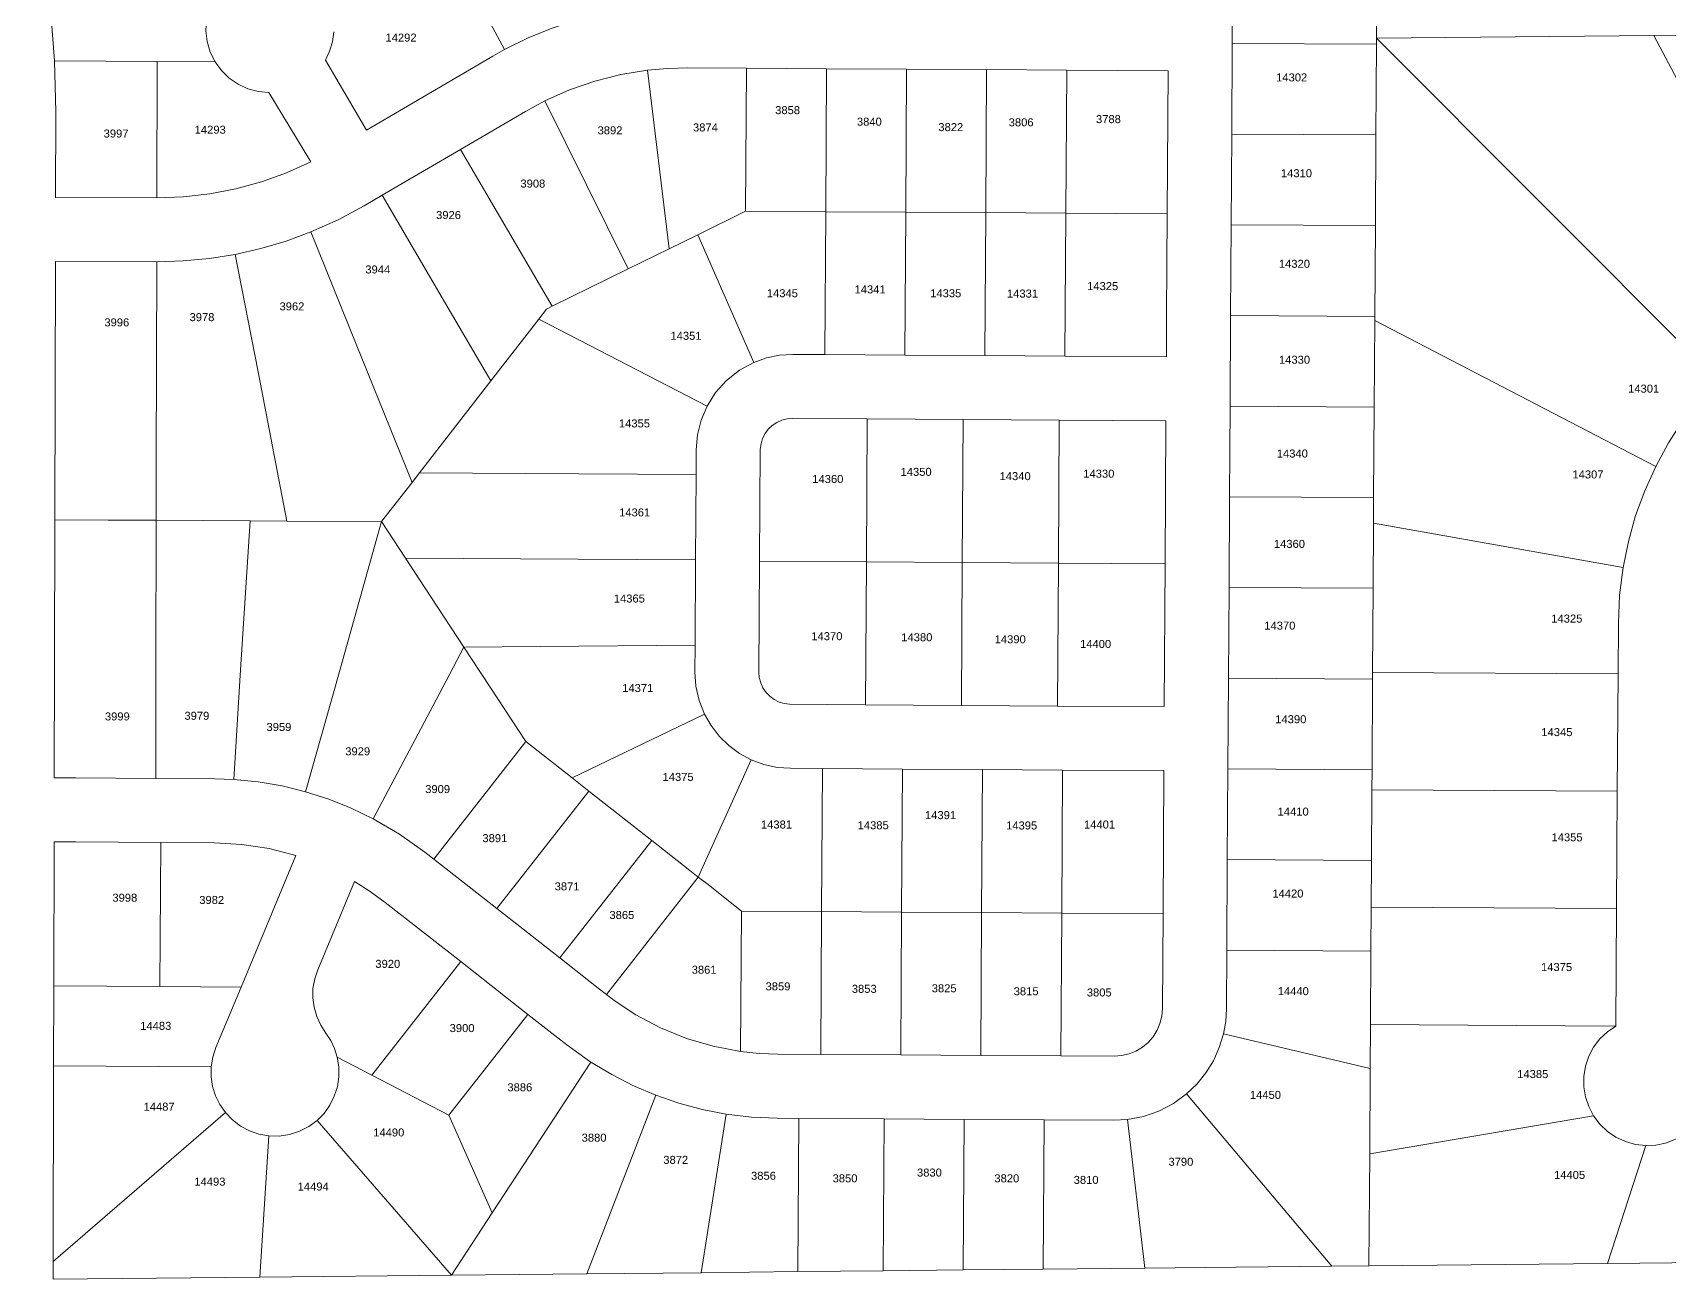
# Model space of a CAD drawing. Header units: feet. Extents: x 865220 to 5696323, y -2240498 to 1923703.
# Drawn here: x 2846513 to 2848046, y 963274 to 964443 of the extents above; entities that cross this region are included whole.
import ezdxf
from ezdxf.enums import TextEntityAlignment as Align

# ---------------------------------------------------------------- set-up
doc = ezdxf.new("R2010")
doc.units = ezdxf.units.FT
doc.header["$LTSCALE"] = 0.015
doc.header["$MEASUREMENT"] = 0
doc.layers.add('Dakota County Addresses', color=7, linetype='Continuous')
doc.layers.add('Dakota County Parcels', color=7, linetype='Continuous')
doc.styles.add('Dimensions 100', font='arial.ttf')

# ---------------------------------------------------------------- blocks, each defined once
blk = doc.blocks.new('ACMAP_ANN_TEMPLATE_Dakota County Addresses')
at = {"layer": 'Dakota County Addresses', "style": 'Dimensions 100'}
blk.add_attdef('DakotaCountyAddress', text='', height=50, dxfattribs=at).set_placement((0, 0), align=Align.CENTER)

msp = doc.modelspace()

# ---------------------------------------------------------------- linework, layer by layer
at = {"layer": 'Dakota County Parcels', "lineweight": 5}
for p, q in [((2847771.7, 964437.5), (2847772.2, 964522.8)), ((2846909.7, 964510.7), (2846954.9, 964426.9)), ((2847636.6, 964432.7), (2847637, 964496.7)), ((2847771.7, 964437.5), (2848031.7, 964440.1)), ((2847771.7, 964431.9), (2847771.7, 964437.5)), ((2847771.7, 964437.5), (2848090.5, 964118)), ((2848031.7, 964440.1), (2848221.6, 964442)), ((2848031.7, 964440.1), (2848169.1, 964179.2)), ((2846825.4, 964351.3), (2846943.9, 964420.7)), ((2846954.9, 964426.9), (2846943.9, 964420.7)), ((2847636.1, 964347.7), (2847636.6, 964432.7)), ((2847636.6, 964432.7), (2847771.7, 964431.9)), ((2847771.2, 964346.9), (2847771.7, 964431.9)), ((2846534.3, 964368.7), (2846533.1, 964416.3)), ((2846533.1, 964416.3), (2846629.4, 964415.7)), ((2846629.1, 964288.1), (2846629.4, 964415.7)), ((2846629.4, 964415.7), (2846683.5, 964415.4)), ((2846786.9, 964416.9), (2846825.4, 964351.3)), ((2847088.6, 964407.6), (2847109.1, 964240.2)), ((2847126.6, 964409.8), (2847181.6, 964409.4)), ((2847180.7, 964275.5), (2847181.6, 964409.4)), ((2847181.6, 964409.4), (2847256.5, 964409)), ((2847255.7, 964275), (2847256.5, 964409)), ((2847256.5, 964409), (2847331.5, 964408.5)), ((2847330.7, 964274.6), (2847331.5, 964408.5)), ((2847331.5, 964408.5), (2847406.5, 964408.1)), ((2847405.7, 964274.1), (2847406.5, 964408.1)), ((2847406.5, 964408.1), (2847481.5, 964407.6)), ((2847480.7, 964273.7), (2847481.5, 964407.6)), ((2847481.5, 964407.6), (2847576.5, 964407.1)), ((2847576.5, 964407.1), (2847575.7, 964273.1)), ((2846734, 964386.6), (2846773.2, 964321.6)), ((2846992.6, 964378.9), (2846974.3, 964369)), ((2846992.6, 964378.9), (2847070.6, 964221.3)), ((2846534.1, 964288.3), (2846534.3, 964368.7)), ((2846913.4, 964333.3), (2846974.3, 964369)), ((2847635.6, 964262.7), (2847636.1, 964347.7)), ((2847636.1, 964347.7), (2847771.2, 964346.9)), ((2847770.7, 964261.9), (2847771.2, 964346.9)), ((2846840.1, 964290.4), (2846913.4, 964333.3)), ((2846913.4, 964333.3), (2846999.5, 964186.3)), ((2846534.1, 964288.3), (2846629.1, 964288.1)), ((2846823.4, 964280.6), (2846840.1, 964290.4)), ((2847135.9, 964253.4), (2847180.7, 964275.5)), ((2847180.7, 964275.5), (2847255.7, 964275)), ((2847254.9, 964141), (2847255.7, 964275)), ((2847255.7, 964275), (2847330.7, 964274.6)), ((2847329.9, 964140.6), (2847330.7, 964274.6)), ((2847330.7, 964274.6), (2847405.7, 964274.1)), ((2847404.9, 964140.1), (2847405.7, 964274.1)), ((2847405.7, 964274.1), (2847480.7, 964273.7)), ((2847479.9, 964139.7), (2847480.7, 964273.7)), ((2847480.7, 964273.7), (2847575.7, 964273.1)), ((2847109.1, 964240.2), (2847135.9, 964253.4)), ((2847135.9, 964253.4), (2847188.3, 964133.7)), ((2847635.1, 964177.7), (2847635.6, 964262.7)), ((2847635.6, 964262.7), (2847770.7, 964261.9)), ((2847770.1, 964176.9), (2847770.7, 964261.9)), ((2847070.6, 964221.3), (2847109.1, 964240.2)), ((2846533.4, 963986.3), (2846534, 964228.3)), ((2846534, 964228.3), (2846629, 964228.1)), ((2846999.5, 964186.3), (2847070.6, 964221.3)), ((2846986.9, 964174.2), (2846994.2, 964183.7)), ((2846994.2, 964183.7), (2846999.5, 964186.3)), ((2847634.6, 964092.8), (2847635.1, 964177.7)), ((2847635.1, 964177.7), (2847770.1, 964176.9)), ((2847770.1, 964173.1), (2847770.1, 964176.9)), ((2846986.9, 964174.2), (2847144.5, 964092.6)), ((2847769.6, 964091.9), (2847770.1, 964173.1)), ((2847770.1, 964173.1), (2848033.4, 964036.3)), ((2847224.9, 964141.2), (2847254.9, 964141)), ((2847254.9, 964141), (2847329.9, 964140.6)), ((2847329.9, 964140.6), (2847404.9, 964140.1)), ((2847404.9, 964140.1), (2847479.9, 964139.7)), ((2847479.9, 964139.7), (2847574.9, 964139.1)), ((2846875.2, 964030.3), (2846942, 964116.4)), ((2847634.1, 964007.8), (2847634.6, 964092.8)), ((2847634.6, 964092.8), (2847769.6, 964091.9)), ((2847769.1, 964007), (2847769.6, 964091.9)), ((2847224.6, 964081.2), (2847294.6, 964080.8)), ((2847293.8, 963946.8), (2847294.6, 964080.8)), ((2847294.6, 964080.8), (2847384.6, 964080.3)), ((2847383.7, 963946.3), (2847384.6, 964080.3)), ((2847384.6, 964080.3), (2847474.5, 964079.7)), ((2847473.7, 963945.7), (2847474.5, 964079.7)), ((2847474.5, 964079.7), (2847574.5, 964079.1)), ((2847573.7, 963945.1), (2847574.5, 964079.1)), ((2847193.8, 963947.4), (2847194.4, 964052.4)), ((2847134.3, 964028.8), (2847134.4, 964051.8)), ((2846868.1, 964021.2), (2846875.2, 964030.3)), ((2847133.8, 963948.8), (2847134.3, 964028.8)), ((2846839.6, 963984.5), (2846868.1, 964021.2)), ((2847633.6, 963922.8), (2847634.1, 964007.8)), ((2847634.1, 964007.8), (2847769.1, 964007)), ((2847769, 963983.1), (2847769.1, 964007)), ((2846628.4, 963985.8), (2846716.3, 963985.2)), ((2846716.3, 963985.2), (2846750.8, 963985)), ((2846750.8, 963985), (2846839.6, 963984.5)), ((2846839.6, 963984.5), (2846862, 963950.4)), ((2847768.6, 963922), (2847769, 963983.1)), ((2847769, 963983.1), (2848002.8, 963941.5)), ((2846862, 963950.4), (2846916.7, 963866.9)), ((2847133.3, 963868.8), (2847133.8, 963948.8)), ((2847193.1, 963843.4), (2847193.8, 963947.4)), ((2847193.8, 963947.4), (2847293.8, 963946.8)), ((2847293, 963812.8), (2847293.8, 963946.8)), ((2847293.8, 963946.8), (2847383.7, 963946.3)), ((2847382.9, 963812.3), (2847383.7, 963946.3)), ((2847383.7, 963946.3), (2847473.7, 963945.7)), ((2847472.9, 963811.7), (2847473.7, 963945.7)), ((2847473.7, 963945.7), (2847573.7, 963945.1)), ((2847572.9, 963811.1), (2847573.7, 963945.1)), ((2847633.1, 963837.8), (2847633.6, 963922.8)), ((2847633.6, 963922.8), (2847768.6, 963922)), ((2847768.1, 963843.2), (2847768.6, 963922)), ((2847998.1, 963841.8), (2847998.4, 963889.3)), ((2847133.2, 963843.8), (2847133.3, 963868.8)), ((2847632.6, 963752.8), (2847633.1, 963837.8)), ((2847633.1, 963837.8), (2847768.1, 963837)), ((2847768.1, 963837), (2847768.1, 963843.2)), ((2847768.1, 963843.2), (2847998.1, 963841.8)), ((2847997.4, 963731.8), (2847998.1, 963841.8)), ((2847767.6, 963752), (2847768.1, 963837)), ((2847221.9, 963813.3), (2847293, 963812.8)), ((2847293, 963812.8), (2847382.9, 963812.3)), ((2847382.9, 963812.3), (2847472.9, 963811.7)), ((2847472.9, 963811.7), (2847572.9, 963811.1)), ((2847018.1, 963744.3), (2847142.1, 963804.1)), ((2846888.5, 963668.1), (2846974.8, 963778.3)), ((2846974.8, 963778.3), (2847018.1, 963744.3)), ((2847136.3, 963651.4), (2847186, 963761.3)), ((2847222.6, 963753.3), (2847252.6, 963753.1)), ((2847251.8, 963619.1), (2847252.6, 963753.1)), ((2847252.6, 963753.1), (2847327.6, 963752.6)), ((2847326.8, 963618.6), (2847327.6, 963752.6)), ((2847327.6, 963752.6), (2847402.6, 963752.2)), ((2847401.8, 963618.2), (2847402.6, 963752.2)), ((2847402.6, 963752.2), (2847477.6, 963751.7)), ((2847476.8, 963617.7), (2847477.6, 963751.7)), ((2847477.6, 963751.7), (2847572.6, 963751.2)), ((2847571.8, 963617.2), (2847572.6, 963751.2)), ((2847632, 963667.8), (2847632.6, 963752.8)), ((2847632.6, 963752.8), (2847767.6, 963752)), ((2847767.5, 963733.2), (2847767.6, 963752)), ((2846627.9, 963743.8), (2846683, 963743.5)), ((2846701.1, 963742.9), (2846683, 963743.5)), ((2846947.5, 963621.9), (2847033.8, 963732)), ((2847018.1, 963744.3), (2847033.8, 963732)), ((2847033.8, 963732), (2847092.7, 963685.6)), ((2847767.1, 963667), (2847767.5, 963733.2)), ((2847767.5, 963733.2), (2847997.4, 963731.8)), ((2847996.8, 963621.8), (2847997.4, 963731.8)), ((2847006.5, 963575.6), (2847092.7, 963685.6)), ((2846532.4, 963549.4), (2846532.7, 963684.4)), ((2846631.9, 963548.8), (2846632.7, 963683.8)), ((2846632.7, 963683.8), (2846682.6, 963683.5)), ((2846708, 963548.3), (2846759.2, 963671.6)), ((2846880, 963674.8), (2846888.5, 963668.1)), ((2846888.5, 963668.1), (2846947.5, 963621.9)), ((2847631.5, 963582.8), (2847632, 963667.8)), ((2847632, 963667.8), (2847767.1, 963667)), ((2847766.8, 963623.2), (2847767.1, 963667)), ((2846779.7, 963564.5), (2846814.1, 963647.3)), ((2847050.3, 963541.3), (2847136.3, 963651.4)), ((2846843, 963627.6), (2846913.8, 963572.1)), ((2847766.6, 963582), (2847766.8, 963623.2)), ((2847766.8, 963623.2), (2847996.8, 963621.8)), ((2846947.5, 963621.9), (2847006.5, 963575.6)), ((2847176, 963487.9), (2847176.8, 963619.5)), ((2847176.8, 963619.5), (2847251.8, 963619.1)), ((2847251, 963485.1), (2847251.8, 963619.1)), ((2847251.8, 963619.1), (2847326.8, 963618.6)), ((2847326, 963484.7), (2847326.8, 963618.6)), ((2847326.8, 963618.6), (2847401.8, 963618.2)), ((2847401, 963484.2), (2847401.8, 963618.2)), ((2847401.8, 963618.2), (2847476.8, 963617.7)), ((2847476, 963483.8), (2847476.8, 963617.7)), ((2847476.8, 963617.7), (2847571.8, 963617.2)), ((2847571.2, 963528.2), (2847571.8, 963617.2)), ((2847996.1, 963511.8), (2847996.8, 963621.8)), ((2847631.2, 963527.8), (2847631.5, 963582.8)), ((2847631.5, 963582.8), (2847766.6, 963582)), ((2847766.2, 963513.2), (2847766.6, 963582)), ((2846830.5, 963465.8), (2846913.8, 963572.1)), ((2846913.8, 963572.1), (2846976.7, 963522.7)), ((2846532.2, 963474.4), (2846532.4, 963549.4)), ((2846532.4, 963549.4), (2846631.9, 963548.8)), ((2846631.9, 963548.8), (2846708, 963548.3)), ((2846684.4, 963491.6), (2846708, 963548.3)), ((2846902.7, 963428.3), (2846976.7, 963522.7)), ((2846976.7, 963522.7), (2847013.3, 963494)), ((2847628.4, 963504.4), (2847765.9, 963472)), ((2847765.9, 963472), (2847766.2, 963513.2)), ((2847766.2, 963513.2), (2847994.3, 963511.8)), ((2847994.3, 963511.8), (2847996.1, 963511.8)), ((2847013.3, 963494), (2847035.7, 963478)), ((2847210.7, 963485.4), (2847251, 963485.1)), ((2847251, 963485.1), (2847326, 963484.7)), ((2846531.8, 963291), (2846532.2, 963474.4)), ((2846532.2, 963474.4), (2846680, 963473.5)), ((2846798.1, 963482.7), (2846830.5, 963465.8)), ((2846943.3, 963336.8), (2847035.7, 963478)), ((2847326, 963484.7), (2847401, 963484.2)), ((2847401, 963484.2), (2847476, 963483.8)), ((2847476, 963483.8), (2847525.9, 963483.5)), ((2847765.4, 963392), (2847765.9, 963472)), ((2846830.5, 963465.8), (2846902.7, 963428.3)), ((2847032, 963279.5), (2847096.4, 963446.9)), ((2846531.8, 963291), (2846693.3, 963430.6)), ((2846902.7, 963428.3), (2846943.3, 963336.8)), ((2847139, 963280.6), (2847162.3, 963429.2)), ((2847210.3, 963425.4), (2847230.5, 963425.2)), ((2847229.6, 963281.6), (2847230.5, 963425.2)), ((2847230.5, 963425.2), (2847310.5, 963424.8)), ((2847309.6, 963282.4), (2847310.5, 963424.8)), ((2847310.5, 963424.8), (2847385.5, 963424.3)), ((2847384.6, 963283.2), (2847385.5, 963424.3)), ((2847385.5, 963424.3), (2847460.5, 963423.9)), ((2847459.6, 963283.9), (2847460.5, 963423.9)), ((2847460.5, 963423.9), (2847525.6, 963423.5)), ((2847525.6, 963423.5), (2847538.5, 963424.2)), ((2847538.5, 963424.2), (2847554.8, 963284.9)), ((2847765.4, 963392), (2847975.1, 963427.6)), ((2846725.4, 963276.4), (2846734, 963408.8)), ((2846779.1, 963423.2), (2846905, 963278.2)), ((2847988.1, 963289.3), (2848024.1, 963399.7)), ((2847764.7, 963287), (2847765.4, 963392)), ((2846943.3, 963336.8), (2846905, 963278.2)), ((2846531.8, 963274.4), (2846531.8, 963291)), ((2847729.8, 963286.7), (2847764.7, 963287)), ((2847764.7, 963287), (2847988.1, 963289.3)), ((2847988.1, 963289.3), (2848143.1, 963290.9)), ((2846531.8, 963274.4), (2846725.4, 963276.4)), ((2846725.4, 963276.4), (2846905, 963278.2)), ((2846905, 963278.2), (2847032, 963279.5)), ((2847032, 963279.5), (2847139, 963280.6)), ((2847139, 963280.6), (2847229.6, 963281.6)), ((2847229.6, 963281.6), (2847309.6, 963282.4)), ((2847309.6, 963282.4), (2847384.6, 963283.2)), ((2847384.6, 963283.2), (2847459.6, 963283.9)), ((2847459.6, 963283.9), (2847554.8, 963284.9))]:
    msp.add_line(p, q, dxfattribs=at)
for points in [[(2846533.1, 964416.3), (2846530.4, 964453), (2846526, 964489.6), (2846520.1, 964526), (2846512.7, 964562.1)], [(2846681.6, 964474.2), (2846677.6, 964464.8), (2846675.4, 964454.8), (2846674.8, 964444.6), (2846676.1, 964434.4), (2846679, 964424.6), (2846683.5, 964415.4)], [(2847022.7, 964454.9), (2846999.5, 964447.1), (2846976.9, 964437.8), (2846954.9, 964426.9)], [(2846786.9, 964416.9), (2846790.9, 964425.3), (2846793.5, 964434.2), (2846794.7, 964443.4)], [(2846683.5, 964415.4), (2846689.5, 964407.2), (2846696.7, 964400.2), (2846705.1, 964394.5), (2846714.2, 964390.2), (2846724, 964387.6), (2846734, 964386.6)], [(2847088.6, 964407.6), (2847063.8, 964403.5), (2847039.4, 964397.3), (2847015.6, 964389.1), (2846992.6, 964378.9)], [(2847126.6, 964409.8), (2847107.6, 964409.3), (2847088.6, 964407.6)], [(2846629.1, 964288.1), (2846654, 964289), (2846678.7, 964291.8), (2846703.1, 964296.5), (2846727.1, 964303.1), (2846750.5, 964311.5), (2846773.2, 964321.6)], [(2846840.1, 964290.4), (2846898.6, 964190.5), (2846942, 964116.4)], [(2846773.3, 964256), (2846798.8, 964267.4), (2846823.4, 964280.6)], [(2847574.9, 964139.1), (2847575.1, 964178.1), (2847575.7, 964273.1)], [(2846702.5, 964235), (2846726.5, 964240.5), (2846750.2, 964247.5), (2846773.3, 964256)], [(2846773.3, 964256), (2846816.4, 964149.2), (2846868.1, 964021.2)], [(2846628.4, 963985.8), (2846628.5, 964040.9), (2846629, 964228.1)], [(2846629, 964228.1), (2846653.6, 964228.8), (2846678.2, 964231.2), (2846702.5, 964235)], [(2846702.5, 964235), (2846723.8, 964124.8), (2846750.8, 963985)], [(2846942, 964116.4), (2846986.9, 964174.2), (2846986.9, 964174.2)], [(2847188.3, 964133.7), (2847174.9, 964126.4), (2847162.9, 964116.9), (2847152.6, 964105.5), (2847144.5, 964092.6)], [(2847224.9, 964141.2), (2847212.4, 964140.4), (2847200.1, 964137.9), (2847188.3, 964133.7)], [(2848090.5, 964118), (2848074, 964099.2), (2848058.9, 964079.3), (2848045.3, 964058.3), (2848033.4, 964036.3)], [(2847144.5, 964092.6), (2847139, 964079.6), (2847135.6, 964065.8), (2847134.4, 964051.8)], [(2847224.6, 964081.2), (2847219.5, 964080.8), (2847214.5, 964079.5), (2847209.9, 964077.5), (2847205.6, 964074.6), (2847201.9, 964071.1), (2847198.9, 964067), (2847196.6, 964062.4), (2847195.1, 964057.5), (2847194.4, 964052.4)], [(2846875.2, 964030.3), (2847024.3, 964029.4), (2847134.3, 964028.8)], [(2848033.4, 964036.3), (2848023.1, 964013.5), (2848014.6, 963990.1), (2848007.8, 963966), (2848002.8, 963941.5)], [(2846532.9, 963744.4), (2846533.1, 963851.4), (2846533.4, 963986.3)], [(2846533.4, 963986.3), (2846583.4, 963986), (2846618.4, 963985.8), (2846628.4, 963985.8)], [(2846627.9, 963743.8), (2846628.1, 963850.8), (2846628.4, 963985.8)], [(2846701.1, 963742.9), (2846707.5, 963845.5), (2846716.3, 963985.2)], [(2846768.4, 963731.4), (2846796.3, 963830.5), (2846839.6, 963984.5)], [(2846862, 963950.4), (2847023.8, 963949.4), (2847133.8, 963948.8)], [(2848002.8, 963941.5), (2847999.6, 963915.5), (2847998.4, 963889.3)], [(2846916.7, 963866.9), (2846988.3, 963867.5), (2847133.3, 963868.8)], [(2846831.7, 963706.1), (2846893.4, 963822.7), (2846916.7, 963866.9)], [(2846916.7, 963866.9), (2846941.4, 963829.3), (2846974.8, 963778.3)], [(2847133.2, 963843.8), (2847134.1, 963830.2), (2847137.1, 963816.9), (2847142.1, 963804.1)], [(2847193.1, 963843.4), (2847193.5, 963838.3), (2847194.8, 963833.4), (2847196.9, 963828.7), (2847199.8, 963824.5), (2847203.3, 963820.8), (2847207.4, 963817.7), (2847212, 963815.4), (2847216.8, 963813.9), (2847221.9, 963813.3)], [(2847142.1, 963804.1), (2847148.3, 963793.3), (2847156, 963783.4), (2847164.9, 963774.6), (2847175, 963767.2), (2847186, 963761.3)], [(2847186, 963761.3), (2847197.8, 963756.9), (2847210.1, 963754.2), (2847222.6, 963753.3)], [(2846532.9, 963744.4), (2846552.9, 963744.3), (2846627.9, 963743.8)], [(2846768.4, 963731.4), (2846746.3, 963736.8), (2846723.8, 963740.6), (2846701.1, 963742.9)], [(2846831.7, 963706.1), (2846811.2, 963716), (2846790.1, 963724.5), (2846768.4, 963731.4)], [(2846880, 963674.8), (2846856.5, 963691.5), (2846831.7, 963706.1)], [(2847092.7, 963685.6), (2847128.4, 963657.6), (2847136.3, 963651.4)], [(2846532.7, 963684.4), (2846552.7, 963684.3), (2846632.7, 963683.8)], [(2846759.2, 963671.6), (2846734.1, 963678.1), (2846708.5, 963682), (2846682.6, 963683.5)], [(2846843, 963627.6), (2846828.8, 963637.9), (2846814.1, 963647.3)], [(2847136.3, 963651.4), (2847144.2, 963645.2), (2847176.8, 963619.5)], [(2846779.7, 963564.5), (2846776.9, 963556), (2846775.3, 963547.1), (2846775.2, 963538.2), (2846776.3, 963529.3), (2846778.8, 963520.7), (2846782.5, 963512.5), (2846787.4, 963505)], [(2847006.5, 963575.6), (2847042.5, 963547.4), (2847050.3, 963541.3)], [(2847050.3, 963541.3), (2847058.3, 963535.2), (2847077.9, 963522.4)], [(2847077.9, 963522.4), (2847101, 963510.1), (2847125.2, 963500.2), (2847150.3, 963492.8), (2847176, 963487.9)], [(2847525.9, 963483.5), (2847533, 963484), (2847539.9, 963485.6), (2847546.4, 963488.2), (2847552.4, 963491.9), (2847557.8, 963496.4), (2847562.5, 963501.8), (2847566.2, 963507.8), (2847568.9, 963514.3), (2847570.6, 963521.1), (2847571.2, 963528.2)], [(2847628.4, 963504.4), (2847630.5, 963516), (2847631.2, 963527.8)], [(2846798.1, 963482.7), (2846795.6, 963490.6), (2846792, 963498.1), (2846787.4, 963505)], [(2847593.8, 963448.1), (2847603.5, 963457.4), (2847612, 963467.9), (2847619, 963479.3), (2847624.5, 963491.5), (2847628.4, 963504.4)], [(2847996.1, 963511.8), (2847988.1, 963506.3), (2847981.1, 963499.7), (2847975.2, 963491.9), (2847970.7, 963483.4), (2847967.6, 963474.2), (2847966, 963464.6), (2847966, 963454.9), (2847967.6, 963445.3), (2847970.6, 963436.2), (2847975.1, 963427.6)], [(2846684.4, 963491.6), (2846681.5, 963482.7), (2846680, 963473.5)], [(2847176, 963487.9), (2847193.3, 963486), (2847210.7, 963485.4)], [(2846680, 963473.5), (2846679.9, 963464.3), (2846681.3, 963455.2), (2846684, 963446.4), (2846688.1, 963438.1), (2846693.3, 963430.6)], [(2846779.1, 963423.2), (2846785.7, 963429.9), (2846791.1, 963437.5), (2846795.3, 963445.9), (2846798.2, 963454.8), (2846799.6, 963464.1), (2846799.6, 963473.4), (2846798.1, 963482.7)], [(2847035.7, 963478), (2847055.2, 963466.2), (2847075.5, 963455.8), (2847096.4, 963446.9)], [(2847096.4, 963446.9), (2847118, 963439.5), (2847140, 963433.6), (2847162.3, 963429.2)], [(2847538.5, 963424.2), (2847553.5, 963427.1), (2847567.9, 963432.1), (2847581.5, 963439.2), (2847593.8, 963448.1)], [(2847593.8, 963448.1), (2847665.8, 963362.7), (2847729.8, 963286.7)], [(2846693.3, 963430.6), (2846699.9, 963423.8), (2846707.4, 963418), (2846715.8, 963413.6), (2846724.7, 963410.5), (2846734, 963408.8)], [(2847162.3, 963429.2), (2847186.3, 963426.4), (2847210.3, 963425.4)], [(2847975.1, 963427.6), (2847981, 963419.8), (2847988.1, 963413), (2847996.1, 963407.5), (2848005, 963403.4), (2848014.4, 963400.8), (2848024.1, 963399.7)], [(2848024.1, 963399.7), (2848033.4, 963400.2), (2848042.5, 963402.1), (2848051.2, 963405.3), (2848059.3, 963409.9), (2848066.6, 963415.7), (2848072.9, 963422.5), (2848078.1, 963430.2)], [(2846734, 963408.8), (2846743.7, 963408.7), (2846753.4, 963410.1), (2846762.6, 963413.1), (2846771.3, 963417.5), (2846779.1, 963423.2)], [(2847554.8, 963284.9), (2847640.3, 963285.8), (2847729.8, 963286.7)]]:
    msp.add_lwpolyline(points, dxfattribs=at)

# ---------------------------------------------------------------- block references
at = {"layer": 'Dakota County Addresses', "lineweight": 5, "xscale": 0.15, "yscale": 0.15, "zscale": 0.15}
for p, values in [((2846857.8, 964434.4), {'DakotaCountyAddress': '14292'}), ((2847692.3, 964397.1), {'DakotaCountyAddress': '14302'}), ((2847220, 964366.4), {'DakotaCountyAddress': '3858'}), ((2847296.6, 964355.6), {'DakotaCountyAddress': '3840'}), ((2847438.8, 964355), {'DakotaCountyAddress': '3806'}), ((2847520.6, 964358), {'DakotaCountyAddress': '3788'}), ((2846590.8, 964344.5), {'DakotaCountyAddress': '3997'}), ((2846679, 964348.1), {'DakotaCountyAddress': '14293'}), ((2847053.6, 964347.5), {'DakotaCountyAddress': '3892'}), ((2847143, 964350.2), {'DakotaCountyAddress': '3874'}), ((2847372.9, 964350.5), {'DakotaCountyAddress': '3822'}), ((2847696.8, 964307.3), {'DakotaCountyAddress': '14310'}), ((2846981.3, 964297.6), {'DakotaCountyAddress': '3908'}), ((2846902.3, 964268.1), {'DakotaCountyAddress': '3926'}), ((2846836, 964217.1), {'DakotaCountyAddress': '3944'}), ((2847694.9, 964222.4), {'DakotaCountyAddress': '14320'}), ((2847297.3, 964198.4), {'DakotaCountyAddress': '14341'}), ((2847515.2, 964201.5), {'DakotaCountyAddress': '14325'}), ((2847215.1, 964194.8), {'DakotaCountyAddress': '14345'}), ((2847368.2, 964194.8), {'DakotaCountyAddress': '14335'}), ((2847440.1, 964194.5), {'DakotaCountyAddress': '14331'}), ((2846591.5, 964167.5), {'DakotaCountyAddress': '3996'}), ((2846671.3, 964172.4), {'DakotaCountyAddress': '3978'}), ((2846755.6, 964182.5), {'DakotaCountyAddress': '3962'}), ((2847124.8, 964154.9), {'DakotaCountyAddress': '14351'}), ((2847695, 964132.5), {'DakotaCountyAddress': '14330'}), ((2848022.1, 964105.4), {'DakotaCountyAddress': '14301'}), ((2847076.5, 964072.8), {'DakotaCountyAddress': '14355'}), ((2847692.9, 964044.6), {'DakotaCountyAddress': '14340'}), ((2847257.7, 964020.7), {'DakotaCountyAddress': '14360'}), ((2847340.4, 964027.4), {'DakotaCountyAddress': '14350'}), ((2847433.2, 964023.4), {'DakotaCountyAddress': '14340'}), ((2847511.6, 964025.7), {'DakotaCountyAddress': '14330'}), ((2847969.9, 964025), {'DakotaCountyAddress': '14307'}), ((2847076.7, 963989.4), {'DakotaCountyAddress': '14361'}), ((2847690.2, 963959.9), {'DakotaCountyAddress': '14360'}), ((2847071.7, 963908.7), {'DakotaCountyAddress': '14365'}), ((2847681.2, 963883.3), {'DakotaCountyAddress': '14370'}), ((2847950.1, 963889.9), {'DakotaCountyAddress': '14325'}), ((2847256.8, 963873.4), {'DakotaCountyAddress': '14370'}), ((2847341.1, 963872.4), {'DakotaCountyAddress': '14380'}), ((2847428.6, 963870.5), {'DakotaCountyAddress': '14390'}), ((2847508.6, 963866.1), {'DakotaCountyAddress': '14400'}), ((2847079.6, 963824.8), {'DakotaCountyAddress': '14371'}), ((2846592, 963798.2), {'DakotaCountyAddress': '3999'}), ((2846666.5, 963798.8), {'DakotaCountyAddress': '3979'}), ((2846743.4, 963788.3), {'DakotaCountyAddress': '3959'}), ((2847691.5, 963795.6), {'DakotaCountyAddress': '14390'}), ((2847940.8, 963783.5), {'DakotaCountyAddress': '14345'}), ((2846817.2, 963765.5), {'DakotaCountyAddress': '3929'}), ((2847117.4, 963741.5), {'DakotaCountyAddress': '14375'}), ((2846892.1, 963730.1), {'DakotaCountyAddress': '3909'}), ((2847693.7, 963709), {'DakotaCountyAddress': '14410'}), ((2847209.6, 963696.9), {'DakotaCountyAddress': '14381'}), ((2847300.2, 963696.2), {'DakotaCountyAddress': '14385'}), ((2847363.3, 963705.7), {'DakotaCountyAddress': '14391'}), ((2847439.3, 963696), {'DakotaCountyAddress': '14395'}), ((2847512.3, 963696.9), {'DakotaCountyAddress': '14401'}), ((2846945.7, 963684.1), {'DakotaCountyAddress': '3891'}), ((2847950.3, 963684.9), {'DakotaCountyAddress': '14355'}), ((2847013.4, 963638.9), {'DakotaCountyAddress': '3871'}), ((2847688.8, 963632.2), {'DakotaCountyAddress': '14420'}), ((2846599, 963628.3), {'DakotaCountyAddress': '3998'}), ((2846680.4, 963626.2), {'DakotaCountyAddress': '3982'}), ((2847064.7, 963612.1), {'DakotaCountyAddress': '3865'}), ((2846845.4, 963566.3), {'DakotaCountyAddress': '3920'}), ((2847141.8, 963560.8), {'DakotaCountyAddress': '3861'}), ((2847940.5, 963563.3), {'DakotaCountyAddress': '14375'}), ((2847211, 963545.2), {'DakotaCountyAddress': '3859'}), ((2847291.8, 963542.9), {'DakotaCountyAddress': '3853'}), ((2847366.7, 963543.4), {'DakotaCountyAddress': '3825'}), ((2847443.5, 963540.6), {'DakotaCountyAddress': '3815'}), ((2847512, 963539.5), {'DakotaCountyAddress': '3805'}), ((2847693.8, 963540.7), {'DakotaCountyAddress': '14440'}), ((2846628, 963508.2), {'DakotaCountyAddress': '14483'}), ((2846915, 963506.1), {'DakotaCountyAddress': '3900'}), ((2847918.2, 963463), {'DakotaCountyAddress': '14385'}), ((2846969.1, 963450.6), {'DakotaCountyAddress': '3886'}), ((2846631.1, 963432.4), {'DakotaCountyAddress': '14487'}), ((2847667.7, 963443.5), {'DakotaCountyAddress': '14450'}), ((2846846.3, 963408.3), {'DakotaCountyAddress': '14490'}), ((2847038.7, 963403.4), {'DakotaCountyAddress': '3880'}), ((2847115.2, 963382.6), {'DakotaCountyAddress': '3872'}), ((2847352.9, 963370.7), {'DakotaCountyAddress': '3830'}), ((2847588.5, 963380.8), {'DakotaCountyAddress': '3790'}), ((2846678.7, 963362.2), {'DakotaCountyAddress': '14493'}), ((2846775.5, 963357.6), {'DakotaCountyAddress': '14494'}), ((2847197.4, 963367.7), {'DakotaCountyAddress': '3856'}), ((2847273.8, 963365.3), {'DakotaCountyAddress': '3850'}), ((2847425.4, 963365.3), {'DakotaCountyAddress': '3820'}), ((2847499.7, 963363.8), {'DakotaCountyAddress': '3810'}), ((2847952.7, 963368.5), {'DakotaCountyAddress': '14405'})]:
    msp.add_blockref('ACMAP_ANN_TEMPLATE_Dakota County Addresses', p, dxfattribs=at).add_auto_attribs(values)

doc.saveas('drawing.dxf')
